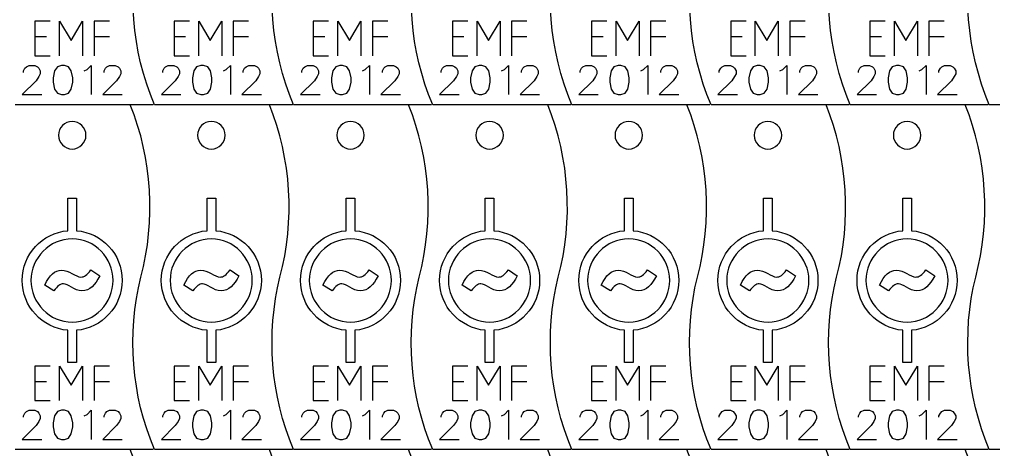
# Model space of a CAD drawing. Header units: millimetres. Extents: x 17 to 566, y -11 to 289.
# Drawn here: x 284 to 425.2, y 138.7 to 201 of the extents above; entities that cross this region are included whole.
import ezdxf

# ---------------------------------------------------------------- set-up
doc = ezdxf.new("R2010")
doc.units = ezdxf.units.MM
doc.layers.add('cut', color=7, linetype='CONTINUOUS')

msp = doc.modelspace()

# ---------------------------------------------------------------- linework, layer by layer
at = {"layer": 'cut', "color": 5}
for points in [[(286.235069, 200.747981), (286.235069, 195.747979)], [(288.45729, 200.747981), (286.235069, 200.747981)], [(289.797645, 200.747981), (291.464309, 197.970203)], [(289.797645, 195.747979), (289.797645, 200.747981)], [(291.464309, 197.970203), (293.130975, 200.747981)], [(293.130975, 200.747981), (293.130975, 195.747979)], [(294.797641, 200.747981), (294.797641, 195.747979)], [(297.019864, 200.747981), (294.797641, 200.747981)], [(306.404306, 200.747981), (306.404306, 195.747979)], [(308.626527, 200.747981), (306.404306, 200.747981)], [(309.966882, 200.747981), (311.633545, 197.970203)], [(309.966882, 195.747979), (309.966882, 200.747981)], [(311.633545, 197.970203), (313.300212, 200.747981)], [(313.300212, 200.747981), (313.300212, 195.747979)], [(314.966878, 200.747981), (314.966878, 195.747979)], [(317.189101, 200.747981), (314.966878, 200.747981)], [(326.573543, 200.747981), (326.573543, 195.747979)], [(328.795764, 200.747981), (326.573543, 200.747981)], [(330.136119, 200.747981), (331.802782, 197.970203)], [(330.136119, 195.747979), (330.136119, 200.747981)], [(331.802782, 197.970203), (333.469448, 200.747981)], [(333.469448, 200.747981), (333.469448, 195.747979)], [(335.136115, 200.747981), (335.136115, 195.747979)], [(337.358338, 200.747981), (335.136115, 200.747981)], [(346.74278, 200.747981), (346.74278, 195.747979)], [(348.965001, 200.747981), (346.74278, 200.747981)], [(350.305356, 200.747981), (351.972019, 197.970203)], [(350.305356, 195.747979), (350.305356, 200.747981)], [(351.972019, 197.970203), (353.638685, 200.747981)], [(353.638685, 200.747981), (353.638685, 195.747979)], [(355.305352, 200.747981), (355.305352, 195.747979)], [(357.527575, 200.747981), (355.305352, 200.747981)], [(366.912014, 200.747981), (366.912014, 195.747979)], [(369.134235, 200.747981), (366.912014, 200.747981)], [(370.47459, 200.747981), (372.141253, 197.970203)], [(370.47459, 195.747979), (370.47459, 200.747981)], [(372.141253, 197.970203), (373.807919, 200.747981)], [(373.807919, 200.747981), (373.807919, 195.747979)], [(375.474586, 200.747981), (375.474586, 195.747979)], [(377.696809, 200.747981), (375.474586, 200.747981)], [(387.081251, 200.747981), (387.081251, 195.747979)], [(389.303472, 200.747981), (387.081251, 200.747981)], [(390.643827, 200.747981), (392.31049, 197.970203)], [(390.643827, 195.747979), (390.643827, 200.747981)], [(392.31049, 197.970203), (393.977156, 200.747981)], [(393.977156, 200.747981), (393.977156, 195.747979)], [(395.643822, 200.747981), (395.643822, 195.747979)], [(397.866046, 200.747981), (395.643822, 200.747981)], [(407.250488, 200.747981), (407.250488, 195.747979)], [(409.472709, 200.747981), (407.250488, 200.747981)], [(410.813064, 200.747981), (412.479727, 197.970203)], [(410.813064, 195.747979), (410.813064, 200.747981)], [(412.479727, 197.970203), (414.146393, 200.747981)], [(414.146393, 200.747981), (414.146393, 195.747979)], [(415.813059, 200.747981), (415.813059, 195.747979)], [(418.035283, 200.747981), (415.813059, 200.747981)], [(286.235069, 198.525757), (287.901733, 198.525757)], [(294.797641, 198.525757), (297.019864, 198.525757)], [(306.404306, 198.525757), (308.07097, 198.525757)], [(314.966878, 198.525757), (317.189101, 198.525757)], [(326.573543, 198.525757), (328.240207, 198.525757)], [(335.136115, 198.525757), (337.358338, 198.525757)], [(346.74278, 198.525757), (348.409443, 198.525757)], [(355.305352, 198.525757), (357.527575, 198.525757)], [(366.912014, 198.525757), (368.578678, 198.525757)], [(375.474586, 198.525757), (377.696809, 198.525757)], [(387.081251, 198.525757), (388.747914, 198.525757)], [(395.643822, 198.525757), (397.866046, 198.525757)], [(407.250488, 198.525757), (408.917151, 198.525757)], [(415.813059, 198.525757), (418.035283, 198.525757)], [(286.235069, 195.747979), (288.45729, 195.747979)], [(306.404306, 195.747979), (308.626527, 195.747979)], [(326.573543, 195.747979), (328.795764, 195.747979)], [(346.74278, 195.747979), (348.965001, 195.747979)], [(366.912014, 195.747979), (369.134235, 195.747979)], [(387.081251, 195.747979), (389.303472, 195.747979)], [(407.250488, 195.747979), (409.472709, 195.747979)], [(284.582012, 193.548963), (284.784032, 193.953004)], [(284.582012, 193.346943), (284.582012, 193.548963)], [(284.784032, 193.953004), (284.986053, 194.155024)], [(284.986053, 194.155024), (285.390093, 194.357044)], [(285.390093, 194.357044), (286.198175, 194.357044)], [(286.198175, 194.357044), (286.602215, 194.155024)], [(286.602215, 194.155024), (286.804235, 193.953004)], [(286.804235, 193.953004), (287.006256, 193.548963)], [(287.006256, 193.548963), (287.006256, 193.144922)], [(289.076963, 193.548963), (288.874942, 192.538862)], [(289.481003, 194.155024), (289.076963, 193.548963)], [(290.087064, 194.357044), (289.481003, 194.155024)], [(290.491105, 194.357044), (290.087064, 194.357044)], [(291.097163, 194.155024), (290.491105, 194.357044)], [(291.501203, 193.548963), (291.097163, 194.155024)], [(291.703224, 192.538862), (291.501203, 193.548963)], [(293.36989, 193.548963), (293.773931, 193.750983)], [(293.773931, 193.750983), (294.379991, 194.357044)], [(294.379991, 194.357044), (294.379991, 190.114595)], [(296.248678, 193.548963), (296.450698, 193.953004)], [(296.248678, 193.346943), (296.248678, 193.548963)], [(296.450698, 193.953004), (296.652719, 194.155024)], [(296.652719, 194.155024), (297.056759, 194.357044)], [(297.056759, 194.357044), (297.86484, 194.357044)], [(297.86484, 194.357044), (298.268881, 194.155024)], [(298.268881, 194.155024), (298.470901, 193.953004)], [(298.470901, 193.953004), (298.672922, 193.548963)], [(298.672922, 193.548963), (298.672922, 193.144922)], [(304.751249, 193.548963), (304.953269, 193.953004)], [(304.751249, 193.346943), (304.751249, 193.548963)], [(304.953269, 193.953004), (305.15529, 194.155024)], [(305.15529, 194.155024), (305.55933, 194.357044)], [(305.55933, 194.357044), (306.367411, 194.357044)], [(306.367411, 194.357044), (306.771452, 194.155024)], [(306.771452, 194.155024), (306.973472, 193.953004)], [(306.973472, 193.953004), (307.175493, 193.548963)], [(307.175493, 193.548963), (307.175493, 193.144922)], [(309.246199, 193.548963), (309.044179, 192.538862)], [(309.65024, 194.155024), (309.246199, 193.548963)], [(310.256301, 194.357044), (309.65024, 194.155024)], [(310.660342, 194.357044), (310.256301, 194.357044)], [(311.2664, 194.155024), (310.660342, 194.357044)], [(311.67044, 193.548963), (311.2664, 194.155024)], [(311.872461, 192.538862), (311.67044, 193.548963)], [(313.539127, 193.548963), (313.943167, 193.750983)], [(313.943167, 193.750983), (314.549228, 194.357044)], [(314.549228, 194.357044), (314.549228, 190.114595)], [(316.417915, 193.548963), (316.619935, 193.953004)], [(316.417915, 193.346943), (316.417915, 193.548963)], [(316.619935, 193.953004), (316.821955, 194.155024)], [(316.821955, 194.155024), (317.225996, 194.357044)], [(317.225996, 194.357044), (318.034077, 194.357044)], [(318.034077, 194.357044), (318.438118, 194.155024)], [(318.438118, 194.155024), (318.640138, 193.953004)], [(318.640138, 193.953004), (318.842159, 193.548963)], [(318.842159, 193.548963), (318.842159, 193.144922)], [(324.920486, 193.548963), (325.122506, 193.953004)], [(324.920486, 193.346943), (324.920486, 193.548963)], [(325.122506, 193.953004), (325.324526, 194.155024)], [(325.324526, 194.155024), (325.728567, 194.357044)], [(325.728567, 194.357044), (326.536648, 194.357044)], [(326.536648, 194.357044), (326.940689, 194.155024)], [(326.940689, 194.155024), (327.142709, 193.953004)], [(327.142709, 193.953004), (327.34473, 193.548963)], [(327.34473, 193.548963), (327.34473, 193.144922)], [(329.415436, 193.548963), (329.213416, 192.538862)], [(329.819477, 194.155024), (329.415436, 193.548963)], [(330.425538, 194.357044), (329.819477, 194.155024)], [(330.829579, 194.357044), (330.425538, 194.357044)], [(331.435637, 194.155024), (330.829579, 194.357044)], [(331.839677, 193.548963), (331.435637, 194.155024)], [(332.041698, 192.538862), (331.839677, 193.548963)], [(333.708364, 193.548963), (334.112404, 193.750983)], [(334.112404, 193.750983), (334.718465, 194.357044)], [(334.718465, 194.357044), (334.718465, 190.114595)], [(336.587152, 193.548963), (336.789172, 193.953004)], [(336.587152, 193.346943), (336.587152, 193.548963)], [(336.789172, 193.953004), (336.991192, 194.155024)], [(336.991192, 194.155024), (337.395233, 194.357044)], [(337.395233, 194.357044), (338.203314, 194.357044)], [(338.203314, 194.357044), (338.607355, 194.155024)], [(338.607355, 194.155024), (338.809375, 193.953004)], [(338.809375, 193.953004), (339.011395, 193.548963)], [(339.011395, 193.548963), (339.011395, 193.144922)], [(345.089723, 193.548963), (345.291743, 193.953004)], [(345.089723, 193.346943), (345.089723, 193.548963)], [(345.291743, 193.953004), (345.493763, 194.155024)], [(345.493763, 194.155024), (345.897804, 194.357044)], [(345.897804, 194.357044), (346.705885, 194.357044)], [(346.705885, 194.357044), (347.109926, 194.155024)], [(347.109926, 194.155024), (347.311946, 193.953004)], [(347.311946, 193.953004), (347.513966, 193.548963)], [(347.513966, 193.548963), (347.513966, 193.144922)], [(349.584673, 193.548963), (349.382653, 192.538862)], [(349.988714, 194.155024), (349.584673, 193.548963)], [(350.594775, 194.357044), (349.988714, 194.155024)], [(350.998815, 194.357044), (350.594775, 194.357044)], [(351.604874, 194.155024), (350.998815, 194.357044)], [(352.008914, 193.548963), (351.604874, 194.155024)], [(352.210934, 192.538862), (352.008914, 193.548963)], [(353.877601, 193.548963), (354.281641, 193.750983)], [(354.281641, 193.750983), (354.887702, 194.357044)], [(354.887702, 194.357044), (354.887702, 190.114595)], [(356.756389, 193.548963), (356.958409, 193.953004)], [(356.756389, 193.346943), (356.756389, 193.548963)], [(356.958409, 193.953004), (357.160429, 194.155024)], [(357.160429, 194.155024), (357.56447, 194.357044)], [(357.56447, 194.357044), (358.372551, 194.357044)], [(358.372551, 194.357044), (358.776592, 194.155024)], [(358.776592, 194.155024), (358.978612, 193.953004)], [(358.978612, 193.953004), (359.180632, 193.548963)], [(359.180632, 193.548963), (359.180632, 193.144922)], [(365.258957, 193.548963), (365.460977, 193.953004)], [(365.258957, 193.346943), (365.258957, 193.548963)], [(365.460977, 193.953004), (365.662997, 194.155024)], [(365.662997, 194.155024), (366.067038, 194.357044)], [(366.067038, 194.357044), (366.875119, 194.357044)], [(366.875119, 194.357044), (367.27916, 194.155024)], [(367.27916, 194.155024), (367.48118, 193.953004)], [(367.48118, 193.953004), (367.683201, 193.548963)], [(367.683201, 193.548963), (367.683201, 193.144922)], [(369.753907, 193.548963), (369.551887, 192.538862)], [(370.157948, 194.155024), (369.753907, 193.548963)], [(370.764009, 194.357044), (370.157948, 194.155024)], [(371.168049, 194.357044), (370.764009, 194.357044)], [(371.774108, 194.155024), (371.168049, 194.357044)], [(372.178148, 193.548963), (371.774108, 194.155024)], [(372.380169, 192.538862), (372.178148, 193.548963)], [(374.046835, 193.548963), (374.450875, 193.750983)], [(374.450875, 193.750983), (375.056936, 194.357044)], [(375.056936, 194.357044), (375.056936, 190.114595)], [(376.925623, 193.548963), (377.127643, 193.953004)], [(376.925623, 193.346943), (376.925623, 193.548963)], [(377.127643, 193.953004), (377.329663, 194.155024)], [(377.329663, 194.155024), (377.733704, 194.357044)], [(377.733704, 194.357044), (378.541785, 194.357044)], [(378.541785, 194.357044), (378.945826, 194.155024)], [(378.945826, 194.155024), (379.147846, 193.953004)], [(379.147846, 193.953004), (379.349866, 193.548963)], [(379.349866, 193.548963), (379.349866, 193.144922)], [(385.428194, 193.548963), (385.630214, 193.953004)], [(385.428194, 193.346943), (385.428194, 193.548963)], [(385.630214, 193.953004), (385.832234, 194.155024)], [(385.832234, 194.155024), (386.236275, 194.357044)], [(386.236275, 194.357044), (387.044356, 194.357044)], [(387.044356, 194.357044), (387.448397, 194.155024)], [(387.448397, 194.155024), (387.650417, 193.953004)], [(387.650417, 193.953004), (387.852437, 193.548963)], [(387.852437, 193.548963), (387.852437, 193.144922)], [(389.923144, 193.548963), (389.721124, 192.538862)], [(390.327185, 194.155024), (389.923144, 193.548963)], [(390.933246, 194.357044), (390.327185, 194.155024)], [(391.337286, 194.357044), (390.933246, 194.357044)], [(391.943344, 194.155024), (391.337286, 194.357044)], [(392.347385, 193.548963), (391.943344, 194.155024)], [(392.549405, 192.538862), (392.347385, 193.548963)], [(394.216072, 193.548963), (394.620112, 193.750983)], [(394.620112, 193.750983), (395.226173, 194.357044)], [(395.226173, 194.357044), (395.226173, 190.114595)], [(397.09486, 193.548963), (397.29688, 193.953004)], [(397.09486, 193.346943), (397.09486, 193.548963)], [(397.29688, 193.953004), (397.4989, 194.155024)], [(397.4989, 194.155024), (397.902941, 194.357044)], [(397.902941, 194.357044), (398.711022, 194.357044)], [(398.711022, 194.357044), (399.115063, 194.155024)], [(399.115063, 194.155024), (399.317083, 193.953004)], [(399.317083, 193.953004), (399.519103, 193.548963)], [(399.519103, 193.548963), (399.519103, 193.144922)], [(405.597431, 193.548963), (405.799451, 193.953004)], [(405.597431, 193.346943), (405.597431, 193.548963)], [(405.799451, 193.953004), (406.001471, 194.155024)], [(406.001471, 194.155024), (406.405512, 194.357044)], [(406.405512, 194.357044), (407.213593, 194.357044)], [(407.213593, 194.357044), (407.617634, 194.155024)], [(407.617634, 194.155024), (407.819654, 193.953004)], [(407.819654, 193.953004), (408.021674, 193.548963)], [(408.021674, 193.548963), (408.021674, 193.144922)], [(410.092381, 193.548963), (409.890361, 192.538862)], [(410.496422, 194.155024), (410.092381, 193.548963)], [(411.102483, 194.357044), (410.496422, 194.155024)], [(411.506523, 194.357044), (411.102483, 194.357044)], [(412.112581, 194.155024), (411.506523, 194.357044)], [(412.516622, 193.548963), (412.112581, 194.155024)], [(412.718642, 192.538862), (412.516622, 193.548963)], [(414.385308, 193.548963), (414.789349, 193.750983)], [(414.789349, 193.750983), (415.39541, 194.357044)], [(415.39541, 194.357044), (415.39541, 190.114595)], [(417.264096, 193.548963), (417.466117, 193.953004)], [(417.264096, 193.346943), (417.264096, 193.548963)], [(417.466117, 193.953004), (417.668137, 194.155024)], [(417.668137, 194.155024), (418.072178, 194.357044)], [(418.072178, 194.357044), (418.880259, 194.357044)], [(418.880259, 194.357044), (419.2843, 194.155024)], [(419.2843, 194.155024), (419.48632, 193.953004)], [(419.48632, 193.953004), (419.68834, 193.548963)], [(419.68834, 193.548963), (419.68834, 193.144922)], [(286.400195, 192.134821), (284.379992, 190.114595)], [(286.804235, 192.740882), (286.400195, 192.134821)], [(287.006256, 193.144922), (286.804235, 192.740882)], [(288.874942, 192.538862), (288.874942, 191.932801)], [(291.703224, 191.932801), (291.703224, 192.538862)], [(298.066861, 192.134821), (296.04666, 190.114595)], [(298.470901, 192.740882), (298.066861, 192.134821)], [(298.672922, 193.144922), (298.470901, 192.740882)], [(306.569432, 192.134821), (304.549229, 190.114595)], [(306.973472, 192.740882), (306.569432, 192.134821)], [(307.175493, 193.144922), (306.973472, 192.740882)], [(309.044179, 192.538862), (309.044179, 191.932801)], [(311.872461, 191.932801), (311.872461, 192.538862)], [(318.236098, 192.134821), (316.215897, 190.114595)], [(318.640138, 192.740882), (318.236098, 192.134821)], [(318.842159, 193.144922), (318.640138, 192.740882)], [(326.738669, 192.134821), (324.718466, 190.114595)], [(327.142709, 192.740882), (326.738669, 192.134821)], [(327.34473, 193.144922), (327.142709, 192.740882)], [(329.213416, 192.538862), (329.213416, 191.932801)], [(332.041698, 191.932801), (332.041698, 192.538862)], [(338.405335, 192.134821), (336.385134, 190.114595)], [(338.809375, 192.740882), (338.405335, 192.134821)], [(339.011395, 193.144922), (338.809375, 192.740882)], [(346.907906, 192.134821), (344.887702, 190.114595)], [(347.311946, 192.740882), (346.907906, 192.134821)], [(347.513966, 193.144922), (347.311946, 192.740882)], [(349.382653, 192.538862), (349.382653, 191.932801)], [(352.210934, 191.932801), (352.210934, 192.538862)], [(358.574571, 192.134821), (356.554371, 190.114595)], [(358.978612, 192.740882), (358.574571, 192.134821)], [(359.180632, 193.144922), (358.978612, 192.740882)], [(367.07714, 192.134821), (365.056936, 190.114595)], [(367.48118, 192.740882), (367.07714, 192.134821)], [(367.683201, 193.144922), (367.48118, 192.740882)], [(369.551887, 192.538862), (369.551887, 191.932801)], [(372.380169, 191.932801), (372.380169, 192.538862)], [(378.743805, 192.134821), (376.723605, 190.114595)], [(379.147846, 192.740882), (378.743805, 192.134821)], [(379.349866, 193.144922), (379.147846, 192.740882)], [(387.246376, 192.134821), (385.226173, 190.114595)], [(387.650417, 192.740882), (387.246376, 192.134821)], [(387.852437, 193.144922), (387.650417, 192.740882)], [(389.721124, 192.538862), (389.721124, 191.932801)], [(392.549405, 191.932801), (392.549405, 192.538862)], [(398.913042, 192.134821), (396.892842, 190.114595)], [(399.317083, 192.740882), (398.913042, 192.134821)], [(399.519103, 193.144922), (399.317083, 192.740882)], [(407.415613, 192.134821), (405.39541, 190.114595)], [(407.819654, 192.740882), (407.415613, 192.134821)], [(408.021674, 193.144922), (407.819654, 192.740882)], [(409.890361, 192.538862), (409.890361, 191.932801)], [(412.718642, 191.932801), (412.718642, 192.538862)], [(419.082279, 192.134821), (417.062079, 190.114595)], [(419.48632, 192.740882), (419.082279, 192.134821)], [(419.68834, 193.144922), (419.48632, 192.740882)], [(288.874942, 191.932801), (289.076963, 190.922682)], [(289.076963, 190.922682), (289.481003, 190.316638)], [(291.097163, 190.316638), (291.501203, 190.922682)], [(291.501203, 190.922682), (291.703224, 191.932801)], [(309.044179, 191.932801), (309.246199, 190.922682)], [(309.246199, 190.922682), (309.65024, 190.316638)], [(311.2664, 190.316638), (311.67044, 190.922682)], [(311.67044, 190.922682), (311.872461, 191.932801)], [(329.213416, 191.932801), (329.415436, 190.922682)], [(329.415436, 190.922682), (329.819477, 190.316638)], [(331.435637, 190.316638), (331.839677, 190.922682)], [(331.839677, 190.922682), (332.041698, 191.932801)], [(349.382653, 191.932801), (349.584673, 190.922682)], [(349.584673, 190.922682), (349.988714, 190.316638)], [(351.604874, 190.316638), (352.008914, 190.922682)], [(352.008914, 190.922682), (352.210934, 191.932801)], [(369.551887, 191.932801), (369.753907, 190.922682)], [(369.753907, 190.922682), (370.157948, 190.316638)], [(371.774108, 190.316638), (372.178148, 190.922682)], [(372.178148, 190.922682), (372.380169, 191.932801)], [(389.721124, 191.932801), (389.923144, 190.922682)], [(389.923144, 190.922682), (390.327185, 190.316638)], [(391.943344, 190.316638), (392.347385, 190.922682)], [(392.347385, 190.922682), (392.549405, 191.932801)], [(409.890361, 191.932801), (410.092381, 190.922682)], [(410.092381, 190.922682), (410.496422, 190.316638)], [(412.112581, 190.316638), (412.516622, 190.922682)], [(412.516622, 190.922682), (412.718642, 191.932801)], [(284.379992, 190.114595), (287.208276, 190.114595)], [(289.481003, 190.316638), (290.087064, 190.114595)], [(290.087064, 190.114595), (290.491105, 190.114595)], [(290.491105, 190.114595), (291.097163, 190.316638)], [(296.04666, 190.114595), (298.874942, 190.114595)], [(304.549229, 190.114595), (307.377513, 190.114595)], [(309.65024, 190.316638), (310.256301, 190.114595)], [(310.256301, 190.114595), (310.660342, 190.114595)], [(310.660342, 190.114595), (311.2664, 190.316638)], [(316.215897, 190.114595), (319.044179, 190.114595)], [(324.718466, 190.114595), (327.54675, 190.114595)], [(329.819477, 190.316638), (330.425538, 190.114595)], [(330.425538, 190.114595), (330.829579, 190.114595)], [(330.829579, 190.114595), (331.435637, 190.316638)], [(336.385134, 190.114595), (339.213416, 190.114595)], [(344.887702, 190.114595), (347.715987, 190.114595)], [(349.988714, 190.316638), (350.594775, 190.114595)], [(350.594775, 190.114595), (350.998815, 190.114595)], [(350.998815, 190.114595), (351.604874, 190.316638)], [(356.554371, 190.114595), (359.382653, 190.114595)], [(365.056936, 190.114595), (367.885221, 190.114595)], [(370.157948, 190.316638), (370.764009, 190.114595)], [(370.764009, 190.114595), (371.168049, 190.114595)], [(371.168049, 190.114595), (371.774108, 190.316638)], [(376.723605, 190.114595), (379.551887, 190.114595)], [(385.226173, 190.114595), (388.054458, 190.114595)], [(390.327185, 190.316638), (390.933246, 190.114595)], [(390.933246, 190.114595), (391.337286, 190.114595)], [(391.337286, 190.114595), (391.943344, 190.316638)], [(396.892842, 190.114595), (399.721124, 190.114595)], [(405.39541, 190.114595), (408.223695, 190.114595)], [(410.496422, 190.316638), (411.102483, 190.114595)], [(411.102483, 190.114595), (411.506523, 190.114595)], [(411.506523, 190.114595), (412.112581, 190.316638)], [(417.062079, 190.114595), (419.890361, 190.114595)], [(290.999271, 175.104302), (292.255665, 175.104302), (292.255665, 170.389144)], [(290.999271, 170.389144), (290.999271, 175.104302)], [(311.168508, 175.104302), (312.424902, 175.104302), (312.424902, 170.389144)], [(311.168508, 170.389144), (311.168508, 175.104302)], [(331.337745, 175.104302), (332.594139, 175.104302), (332.594139, 170.389144)], [(331.337745, 170.389144), (331.337745, 175.104302)], [(351.506982, 175.104302), (352.763376, 175.104302), (352.763376, 170.389144)], [(351.506982, 170.389144), (351.506982, 175.104302)], [(371.676216, 175.104302), (372.93261, 175.104302), (372.93261, 170.389144)], [(371.676216, 170.389144), (371.676216, 175.104302)], [(391.845453, 175.104302), (393.101847, 175.104302), (393.101847, 170.389144)], [(391.845453, 170.389144), (391.845453, 175.104302)], [(412.01469, 175.104302), (413.271084, 175.104302), (413.271084, 170.389144)], [(412.01469, 170.389144), (412.01469, 175.104302)], [(294.337912, 164.724436), (295.632338, 163.861401)], [(314.507149, 164.724436), (315.801575, 163.861401)], [(334.676386, 164.724436), (335.970812, 163.861401)], [(354.845623, 164.724436), (356.140049, 163.861401)], [(375.014857, 164.724436), (376.309283, 163.861401)], [(395.184094, 164.724436), (396.47852, 163.861401)], [(415.353331, 164.724436), (416.647757, 163.861401)], [(285.653048, 163.186181), (285.653048, 163.186181)], [(288.954518, 161.648017), (287.641343, 162.510826)], [(305.822285, 163.186181), (305.822285, 163.186181)], [(309.123755, 161.648017), (307.81058, 162.510826)], [(325.991522, 163.186181), (325.991522, 163.186181)], [(329.292991, 161.648017), (327.979817, 162.510826)], [(346.160759, 163.186181), (346.160759, 163.186181)], [(349.462228, 161.648017), (348.149054, 162.510826)], [(366.329993, 163.186181), (366.329993, 163.186181)], [(369.631462, 161.648017), (368.318288, 162.510826)], [(386.49923, 163.186181), (386.49923, 163.186181)], [(389.800699, 161.648017), (388.487525, 162.510826)], [(406.668467, 163.186181), (406.668467, 163.186181)], [(409.969936, 161.648017), (408.656762, 162.510826)], [(292.255665, 155.945372), (292.255665, 151.280504), (290.999271, 151.280504), (290.999271, 155.945372)], [(312.424902, 155.945372), (312.424902, 151.280504), (311.168508, 151.280504), (311.168508, 155.945372)], [(332.594139, 155.945372), (332.594139, 151.280504), (331.337745, 151.280504), (331.337745, 155.945372)], [(352.763376, 155.945372), (352.763376, 151.280504), (351.506982, 151.280504), (351.506982, 155.945372)], [(372.93261, 155.945372), (372.93261, 151.280504), (371.676216, 151.280504), (371.676216, 155.945372)], [(393.101847, 155.945372), (393.101847, 151.280504), (391.845453, 151.280504), (391.845453, 155.945372)], [(413.271084, 155.945372), (413.271084, 151.280504), (412.01469, 151.280504), (412.01469, 155.945372)], [(286.235069, 150.748007), (286.235069, 145.748006)], [(288.45729, 150.748007), (286.235069, 150.748007)], [(289.797645, 150.748007), (291.464309, 147.970229)], [(289.797645, 145.748006), (289.797645, 150.748007)], [(291.464309, 147.970229), (293.130975, 150.748007)], [(293.130975, 150.748007), (293.130975, 145.748006)], [(294.797641, 150.748007), (294.797641, 145.748006)], [(297.019864, 150.748007), (294.797641, 150.748007)], [(306.404306, 150.748007), (306.404306, 145.748006)], [(308.626527, 150.748007), (306.404306, 150.748007)], [(309.966882, 150.748007), (311.633545, 147.970229)], [(309.966882, 145.748006), (309.966882, 150.748007)], [(311.633545, 147.970229), (313.300212, 150.748007)], [(313.300212, 150.748007), (313.300212, 145.748006)], [(314.966878, 150.748007), (314.966878, 145.748006)], [(317.189101, 150.748007), (314.966878, 150.748007)], [(326.573543, 150.748007), (326.573543, 145.748006)], [(328.795764, 150.748007), (326.573543, 150.748007)], [(330.136119, 150.748007), (331.802782, 147.970229)], [(330.136119, 145.748006), (330.136119, 150.748007)], [(331.802782, 147.970229), (333.469448, 150.748007)], [(333.469448, 150.748007), (333.469448, 145.748006)], [(335.136115, 150.748007), (335.136115, 145.748006)], [(337.358338, 150.748007), (335.136115, 150.748007)], [(346.74278, 150.748007), (346.74278, 145.748006)], [(348.965001, 150.748007), (346.74278, 150.748007)], [(350.305356, 150.748007), (351.972019, 147.970229)], [(350.305356, 145.748006), (350.305356, 150.748007)], [(351.972019, 147.970229), (353.638685, 150.748007)], [(353.638685, 150.748007), (353.638685, 145.748006)], [(355.305352, 150.748007), (355.305352, 145.748006)], [(357.527575, 150.748007), (355.305352, 150.748007)], [(366.912014, 150.748007), (366.912014, 145.748006)], [(369.134235, 150.748007), (366.912014, 150.748007)], [(370.47459, 150.748007), (372.141253, 147.970229)], [(370.47459, 145.748006), (370.47459, 150.748007)], [(372.141253, 147.970229), (373.807919, 150.748007)], [(373.807919, 150.748007), (373.807919, 145.748006)], [(375.474586, 150.748007), (375.474586, 145.748006)], [(377.696809, 150.748007), (375.474586, 150.748007)], [(387.081251, 150.748007), (387.081251, 145.748006)], [(389.303472, 150.748007), (387.081251, 150.748007)], [(390.643827, 150.748007), (392.31049, 147.970229)], [(390.643827, 145.748006), (390.643827, 150.748007)], [(392.31049, 147.970229), (393.977156, 150.748007)], [(393.977156, 150.748007), (393.977156, 145.748006)], [(395.643822, 150.748007), (395.643822, 145.748006)], [(397.866046, 150.748007), (395.643822, 150.748007)], [(407.250488, 150.748007), (407.250488, 145.748006)], [(409.472709, 150.748007), (407.250488, 150.748007)], [(410.813064, 150.748007), (412.479727, 147.970229)], [(410.813064, 145.748006), (410.813064, 150.748007)], [(412.479727, 147.970229), (414.146393, 150.748007)], [(414.146393, 150.748007), (414.146393, 145.748006)], [(415.813059, 150.748007), (415.813059, 145.748006)], [(418.035283, 150.748007), (415.813059, 150.748007)], [(286.235069, 148.525784), (287.901733, 148.525784)], [(294.797641, 148.525784), (297.019864, 148.525784)], [(306.404306, 148.525784), (308.07097, 148.525784)], [(314.966878, 148.525784), (317.189101, 148.525784)], [(326.573543, 148.525784), (328.240207, 148.525784)], [(335.136115, 148.525784), (337.358338, 148.525784)], [(346.74278, 148.525784), (348.409443, 148.525784)], [(355.305352, 148.525784), (357.527575, 148.525784)], [(366.912014, 148.525784), (368.578678, 148.525784)], [(375.474586, 148.525784), (377.696809, 148.525784)], [(387.081251, 148.525784), (388.747914, 148.525784)], [(395.643822, 148.525784), (397.866046, 148.525784)], [(407.250488, 148.525784), (408.917151, 148.525784)], [(415.813059, 148.525784), (418.035283, 148.525784)], [(286.235069, 145.748006), (288.45729, 145.748006)], [(306.404306, 145.748006), (308.626527, 145.748006)], [(326.573543, 145.748006), (328.795764, 145.748006)], [(346.74278, 145.748006), (348.965001, 145.748006)], [(366.912014, 145.748006), (369.134235, 145.748006)], [(387.081251, 145.748006), (389.303472, 145.748006)], [(407.250488, 145.748006), (409.472709, 145.748006)], [(284.784032, 143.95303), (284.986053, 144.155051)], [(284.986053, 144.155051), (285.390093, 144.357071)], [(285.390093, 144.357071), (286.198175, 144.357071)], [(286.198175, 144.357071), (286.602215, 144.155051)], [(286.602215, 144.155051), (286.804235, 143.95303)], [(289.481003, 144.155051), (289.076963, 143.54899)], [(290.087064, 144.357071), (289.481003, 144.155051)], [(290.491105, 144.357071), (290.087064, 144.357071)], [(291.097163, 144.155051), (290.491105, 144.357071)], [(291.501203, 143.54899), (291.097163, 144.155051)], [(293.773931, 143.75101), (294.379991, 144.357071)], [(294.379991, 144.357071), (294.379991, 140.114622)], [(296.450698, 143.95303), (296.652719, 144.155051)], [(296.652719, 144.155051), (297.056759, 144.357071)], [(297.056759, 144.357071), (297.86484, 144.357071)], [(297.86484, 144.357071), (298.268881, 144.155051)], [(298.268881, 144.155051), (298.470901, 143.95303)], [(304.953269, 143.95303), (305.15529, 144.155051)], [(305.15529, 144.155051), (305.55933, 144.357071)], [(305.55933, 144.357071), (306.367411, 144.357071)], [(306.367411, 144.357071), (306.771452, 144.155051)], [(306.771452, 144.155051), (306.973472, 143.95303)], [(309.65024, 144.155051), (309.246199, 143.54899)], [(310.256301, 144.357071), (309.65024, 144.155051)], [(310.660342, 144.357071), (310.256301, 144.357071)], [(311.2664, 144.155051), (310.660342, 144.357071)], [(311.67044, 143.54899), (311.2664, 144.155051)], [(313.943167, 143.75101), (314.549228, 144.357071)], [(314.549228, 144.357071), (314.549228, 140.114622)], [(316.619935, 143.95303), (316.821955, 144.155051)], [(316.821955, 144.155051), (317.225996, 144.357071)], [(317.225996, 144.357071), (318.034077, 144.357071)], [(318.034077, 144.357071), (318.438118, 144.155051)], [(318.438118, 144.155051), (318.640138, 143.95303)], [(325.122506, 143.95303), (325.324526, 144.155051)], [(325.324526, 144.155051), (325.728567, 144.357071)], [(325.728567, 144.357071), (326.536648, 144.357071)], [(326.536648, 144.357071), (326.940689, 144.155051)], [(326.940689, 144.155051), (327.142709, 143.95303)], [(329.819477, 144.155051), (329.415436, 143.54899)], [(330.425538, 144.357071), (329.819477, 144.155051)], [(330.829579, 144.357071), (330.425538, 144.357071)], [(331.435637, 144.155051), (330.829579, 144.357071)], [(331.839677, 143.54899), (331.435637, 144.155051)], [(334.112404, 143.75101), (334.718465, 144.357071)], [(334.718465, 144.357071), (334.718465, 140.114622)], [(336.789172, 143.95303), (336.991192, 144.155051)], [(336.991192, 144.155051), (337.395233, 144.357071)], [(337.395233, 144.357071), (338.203314, 144.357071)], [(338.203314, 144.357071), (338.607355, 144.155051)], [(338.607355, 144.155051), (338.809375, 143.95303)], [(345.291743, 143.95303), (345.493763, 144.155051)], [(345.493763, 144.155051), (345.897804, 144.357071)], [(345.897804, 144.357071), (346.705885, 144.357071)], [(346.705885, 144.357071), (347.109926, 144.155051)], [(347.109926, 144.155051), (347.311946, 143.95303)], [(349.988714, 144.155051), (349.584673, 143.54899)], [(350.594775, 144.357071), (349.988714, 144.155051)], [(350.998815, 144.357071), (350.594775, 144.357071)], [(351.604874, 144.155051), (350.998815, 144.357071)], [(352.008914, 143.54899), (351.604874, 144.155051)], [(354.281641, 143.75101), (354.887702, 144.357071)], [(354.887702, 144.357071), (354.887702, 140.114622)], [(356.958409, 143.95303), (357.160429, 144.155051)], [(357.160429, 144.155051), (357.56447, 144.357071)], [(357.56447, 144.357071), (358.372551, 144.357071)], [(358.372551, 144.357071), (358.776592, 144.155051)], [(358.776592, 144.155051), (358.978612, 143.95303)], [(365.460977, 143.95303), (365.662997, 144.155051)], [(365.662997, 144.155051), (366.067038, 144.357071)], [(366.067038, 144.357071), (366.875119, 144.357071)], [(366.875119, 144.357071), (367.27916, 144.155051)], [(367.27916, 144.155051), (367.48118, 143.95303)], [(370.157948, 144.155051), (369.753907, 143.54899)], [(370.764009, 144.357071), (370.157948, 144.155051)], [(371.168049, 144.357071), (370.764009, 144.357071)], [(371.774108, 144.155051), (371.168049, 144.357071)], [(372.178148, 143.54899), (371.774108, 144.155051)], [(374.450875, 143.75101), (375.056936, 144.357071)], [(375.056936, 144.357071), (375.056936, 140.114622)], [(377.127643, 143.95303), (377.329663, 144.155051)], [(377.329663, 144.155051), (377.733704, 144.357071)], [(377.733704, 144.357071), (378.541785, 144.357071)], [(378.541785, 144.357071), (378.945826, 144.155051)], [(378.945826, 144.155051), (379.147846, 143.95303)], [(385.630214, 143.95303), (385.832234, 144.155051)], [(385.832234, 144.155051), (386.236275, 144.357071)], [(386.236275, 144.357071), (387.044356, 144.357071)], [(387.044356, 144.357071), (387.448397, 144.155051)], [(387.448397, 144.155051), (387.650417, 143.95303)], [(390.327185, 144.155051), (389.923144, 143.54899)], [(390.933246, 144.357071), (390.327185, 144.155051)], [(391.337286, 144.357071), (390.933246, 144.357071)], [(391.943344, 144.155051), (391.337286, 144.357071)], [(392.347385, 143.54899), (391.943344, 144.155051)], [(394.620112, 143.75101), (395.226173, 144.357071)], [(395.226173, 144.357071), (395.226173, 140.114622)], [(397.29688, 143.95303), (397.4989, 144.155051)], [(397.4989, 144.155051), (397.902941, 144.357071)], [(397.902941, 144.357071), (398.711022, 144.357071)], [(398.711022, 144.357071), (399.115063, 144.155051)], [(399.115063, 144.155051), (399.317083, 143.95303)], [(405.799451, 143.95303), (406.001471, 144.155051)], [(406.001471, 144.155051), (406.405512, 144.357071)], [(406.405512, 144.357071), (407.213593, 144.357071)], [(407.213593, 144.357071), (407.617634, 144.155051)], [(407.617634, 144.155051), (407.819654, 143.95303)], [(410.496422, 144.155051), (410.092381, 143.54899)], [(411.102483, 144.357071), (410.496422, 144.155051)], [(411.506523, 144.357071), (411.102483, 144.357071)], [(412.112581, 144.155051), (411.506523, 144.357071)], [(412.516622, 143.54899), (412.112581, 144.155051)], [(414.789349, 143.75101), (415.39541, 144.357071)], [(415.39541, 144.357071), (415.39541, 140.114622)], [(417.466117, 143.95303), (417.668137, 144.155051)], [(417.668137, 144.155051), (418.072178, 144.357071)], [(418.072178, 144.357071), (418.880259, 144.357071)], [(418.880259, 144.357071), (419.2843, 144.155051)], [(419.2843, 144.155051), (419.48632, 143.95303)], [(284.582012, 143.54899), (284.784032, 143.95303)], [(284.582012, 143.346969), (284.582012, 143.54899)], [(286.804235, 142.740908), (286.400195, 142.134848)], [(286.804235, 143.95303), (287.006256, 143.54899)], [(287.006256, 143.144949), (286.804235, 142.740908)], [(287.006256, 143.54899), (287.006256, 143.144949)], [(289.076963, 143.54899), (288.874942, 142.538888)], [(291.703224, 142.538888), (291.501203, 143.54899)], [(293.36989, 143.54899), (293.773931, 143.75101)], [(296.248678, 143.54899), (296.450698, 143.95303)], [(296.248678, 143.346969), (296.248678, 143.54899)], [(298.470901, 142.740908), (298.066861, 142.134848)], [(298.470901, 143.95303), (298.672922, 143.54899)], [(298.672922, 143.144949), (298.470901, 142.740908)], [(298.672922, 143.54899), (298.672922, 143.144949)], [(304.751249, 143.54899), (304.953269, 143.95303)], [(304.751249, 143.346969), (304.751249, 143.54899)], [(306.973472, 142.740908), (306.569432, 142.134848)], [(306.973472, 143.95303), (307.175493, 143.54899)], [(307.175493, 143.144949), (306.973472, 142.740908)], [(307.175493, 143.54899), (307.175493, 143.144949)], [(309.246199, 143.54899), (309.044179, 142.538888)], [(311.872461, 142.538888), (311.67044, 143.54899)], [(313.539127, 143.54899), (313.943167, 143.75101)], [(316.417915, 143.54899), (316.619935, 143.95303)], [(316.417915, 143.346969), (316.417915, 143.54899)], [(318.640138, 142.740908), (318.236098, 142.134848)], [(318.640138, 143.95303), (318.842159, 143.54899)], [(318.842159, 143.144949), (318.640138, 142.740908)], [(318.842159, 143.54899), (318.842159, 143.144949)], [(324.920486, 143.54899), (325.122506, 143.95303)], [(324.920486, 143.346969), (324.920486, 143.54899)], [(327.142709, 142.740908), (326.738669, 142.134848)], [(327.142709, 143.95303), (327.34473, 143.54899)], [(327.34473, 143.144949), (327.142709, 142.740908)], [(327.34473, 143.54899), (327.34473, 143.144949)], [(329.415436, 143.54899), (329.213416, 142.538888)], [(332.041698, 142.538888), (331.839677, 143.54899)], [(333.708364, 143.54899), (334.112404, 143.75101)], [(336.587152, 143.54899), (336.789172, 143.95303)], [(336.587152, 143.346969), (336.587152, 143.54899)], [(338.809375, 142.740908), (338.405335, 142.134848)], [(338.809375, 143.95303), (339.011395, 143.54899)], [(339.011395, 143.144949), (338.809375, 142.740908)], [(339.011395, 143.54899), (339.011395, 143.144949)], [(345.089723, 143.54899), (345.291743, 143.95303)], [(345.089723, 143.346969), (345.089723, 143.54899)], [(347.311946, 142.740908), (346.907906, 142.134848)], [(347.311946, 143.95303), (347.513966, 143.54899)], [(347.513966, 143.144949), (347.311946, 142.740908)], [(347.513966, 143.54899), (347.513966, 143.144949)], [(349.584673, 143.54899), (349.382653, 142.538888)], [(352.210934, 142.538888), (352.008914, 143.54899)], [(353.877601, 143.54899), (354.281641, 143.75101)], [(356.756389, 143.54899), (356.958409, 143.95303)], [(356.756389, 143.346969), (356.756389, 143.54899)], [(358.978612, 142.740908), (358.574571, 142.134848)], [(358.978612, 143.95303), (359.180632, 143.54899)], [(359.180632, 143.144949), (358.978612, 142.740908)], [(359.180632, 143.54899), (359.180632, 143.144949)], [(365.258957, 143.54899), (365.460977, 143.95303)], [(365.258957, 143.346969), (365.258957, 143.54899)], [(367.48118, 142.740908), (367.07714, 142.134848)], [(367.48118, 143.95303), (367.683201, 143.54899)], [(367.683201, 143.144949), (367.48118, 142.740908)], [(367.683201, 143.54899), (367.683201, 143.144949)], [(369.753907, 143.54899), (369.551887, 142.538888)], [(372.380169, 142.538888), (372.178148, 143.54899)], [(374.046835, 143.54899), (374.450875, 143.75101)], [(376.925623, 143.54899), (377.127643, 143.95303)], [(376.925623, 143.346969), (376.925623, 143.54899)], [(379.147846, 142.740908), (378.743805, 142.134848)], [(379.147846, 143.95303), (379.349866, 143.54899)], [(379.349866, 143.144949), (379.147846, 142.740908)], [(379.349866, 143.54899), (379.349866, 143.144949)], [(385.428194, 143.54899), (385.630214, 143.95303)], [(385.428194, 143.346969), (385.428194, 143.54899)], [(387.650417, 142.740908), (387.246376, 142.134848)], [(387.650417, 143.95303), (387.852437, 143.54899)], [(387.852437, 143.144949), (387.650417, 142.740908)], [(387.852437, 143.54899), (387.852437, 143.144949)], [(389.923144, 143.54899), (389.721124, 142.538888)], [(392.549405, 142.538888), (392.347385, 143.54899)], [(394.216072, 143.54899), (394.620112, 143.75101)], [(397.09486, 143.54899), (397.29688, 143.95303)], [(397.09486, 143.346969), (397.09486, 143.54899)], [(399.317083, 142.740908), (398.913042, 142.134848)], [(399.317083, 143.95303), (399.519103, 143.54899)], [(399.519103, 143.144949), (399.317083, 142.740908)], [(399.519103, 143.54899), (399.519103, 143.144949)], [(405.597431, 143.54899), (405.799451, 143.95303)], [(405.597431, 143.346969), (405.597431, 143.54899)], [(407.819654, 142.740908), (407.415613, 142.134848)], [(407.819654, 143.95303), (408.021674, 143.54899)], [(408.021674, 143.144949), (407.819654, 142.740908)], [(408.021674, 143.54899), (408.021674, 143.144949)], [(410.092381, 143.54899), (409.890361, 142.538888)], [(412.718642, 142.538888), (412.516622, 143.54899)], [(414.385308, 143.54899), (414.789349, 143.75101)], [(417.264096, 143.54899), (417.466117, 143.95303)], [(417.264096, 143.346969), (417.264096, 143.54899)], [(419.48632, 142.740908), (419.082279, 142.134848)], [(419.48632, 143.95303), (419.68834, 143.54899)], [(419.68834, 143.144949), (419.48632, 142.740908)], [(419.68834, 143.54899), (419.68834, 143.144949)], [(286.400195, 142.134848), (284.379992, 140.114622)], [(288.874942, 142.538888), (288.874942, 141.932827)], [(288.874942, 141.932827), (289.076963, 140.922709)], [(291.501203, 140.922709), (291.703224, 141.932827)], [(291.703224, 141.932827), (291.703224, 142.538888)], [(298.066861, 142.134848), (296.04666, 140.114622)], [(306.569432, 142.134848), (304.549229, 140.114622)], [(309.044179, 142.538888), (309.044179, 141.932827)], [(309.044179, 141.932827), (309.246199, 140.922709)], [(311.67044, 140.922709), (311.872461, 141.932827)], [(311.872461, 141.932827), (311.872461, 142.538888)], [(318.236098, 142.134848), (316.215897, 140.114622)], [(326.738669, 142.134848), (324.718466, 140.114622)], [(329.213416, 142.538888), (329.213416, 141.932827)], [(329.213416, 141.932827), (329.415436, 140.922709)], [(331.839677, 140.922709), (332.041698, 141.932827)], [(332.041698, 141.932827), (332.041698, 142.538888)], [(338.405335, 142.134848), (336.385134, 140.114622)], [(346.907906, 142.134848), (344.887702, 140.114622)], [(349.382653, 142.538888), (349.382653, 141.932827)], [(349.382653, 141.932827), (349.584673, 140.922709)], [(352.008914, 140.922709), (352.210934, 141.932827)], [(352.210934, 141.932827), (352.210934, 142.538888)], [(358.574571, 142.134848), (356.554371, 140.114622)], [(367.07714, 142.134848), (365.056936, 140.114622)], [(369.551887, 142.538888), (369.551887, 141.932827)], [(369.551887, 141.932827), (369.753907, 140.922709)], [(372.178148, 140.922709), (372.380169, 141.932827)], [(372.380169, 141.932827), (372.380169, 142.538888)], [(378.743805, 142.134848), (376.723605, 140.114622)], [(387.246376, 142.134848), (385.226173, 140.114622)], [(389.721124, 142.538888), (389.721124, 141.932827)], [(389.721124, 141.932827), (389.923144, 140.922709)], [(392.347385, 140.922709), (392.549405, 141.932827)], [(392.549405, 141.932827), (392.549405, 142.538888)], [(398.913042, 142.134848), (396.892842, 140.114622)], [(407.415613, 142.134848), (405.39541, 140.114622)], [(409.890361, 142.538888), (409.890361, 141.932827)], [(409.890361, 141.932827), (410.092381, 140.922709)], [(412.516622, 140.922709), (412.718642, 141.932827)], [(412.718642, 141.932827), (412.718642, 142.538888)], [(419.082279, 142.134848), (417.062079, 140.114622)], [(284.379992, 140.114622), (287.208276, 140.114622)], [(289.076963, 140.922709), (289.481003, 140.316665)], [(289.481003, 140.316665), (290.087064, 140.114622)], [(290.087064, 140.114622), (290.491105, 140.114622)], [(290.491105, 140.114622), (291.097163, 140.316665)], [(291.097163, 140.316665), (291.501203, 140.922709)], [(296.04666, 140.114622), (298.874942, 140.114622)], [(304.549229, 140.114622), (307.377513, 140.114622)], [(309.246199, 140.922709), (309.65024, 140.316665)], [(309.65024, 140.316665), (310.256301, 140.114622)], [(310.256301, 140.114622), (310.660342, 140.114622)], [(310.660342, 140.114622), (311.2664, 140.316665)], [(311.2664, 140.316665), (311.67044, 140.922709)], [(316.215897, 140.114622), (319.044179, 140.114622)], [(324.718466, 140.114622), (327.54675, 140.114622)], [(329.415436, 140.922709), (329.819477, 140.316665)], [(329.819477, 140.316665), (330.425538, 140.114622)], [(330.425538, 140.114622), (330.829579, 140.114622)], [(330.829579, 140.114622), (331.435637, 140.316665)], [(331.435637, 140.316665), (331.839677, 140.922709)], [(336.385134, 140.114622), (339.213416, 140.114622)], [(344.887702, 140.114622), (347.715987, 140.114622)], [(349.584673, 140.922709), (349.988714, 140.316665)], [(349.988714, 140.316665), (350.594775, 140.114622)], [(350.594775, 140.114622), (350.998815, 140.114622)], [(350.998815, 140.114622), (351.604874, 140.316665)], [(351.604874, 140.316665), (352.008914, 140.922709)], [(356.554371, 140.114622), (359.382653, 140.114622)], [(365.056936, 140.114622), (367.885221, 140.114622)], [(369.753907, 140.922709), (370.157948, 140.316665)], [(370.157948, 140.316665), (370.764009, 140.114622)], [(370.764009, 140.114622), (371.168049, 140.114622)], [(371.168049, 140.114622), (371.774108, 140.316665)], [(371.774108, 140.316665), (372.178148, 140.922709)], [(376.723605, 140.114622), (379.551887, 140.114622)], [(385.226173, 140.114622), (388.054458, 140.114622)], [(389.923144, 140.922709), (390.327185, 140.316665)], [(390.327185, 140.316665), (390.933246, 140.114622)], [(390.933246, 140.114622), (391.337286, 140.114622)], [(391.337286, 140.114622), (391.943344, 140.316665)], [(391.943344, 140.316665), (392.347385, 140.922709)], [(396.892842, 140.114622), (399.721124, 140.114622)], [(405.39541, 140.114622), (408.223695, 140.114622)], [(410.092381, 140.922709), (410.496422, 140.316665)], [(410.496422, 140.316665), (411.102483, 140.114622)], [(411.102483, 140.114622), (411.506523, 140.114622)], [(411.506523, 140.114622), (412.112581, 140.316665)], [(412.112581, 140.316665), (412.516622, 140.922709)], [(417.062079, 140.114622), (419.890361, 140.114622)]]:
    msp.add_lwpolyline(points, dxfattribs=at)
at = {"layer": 'cut', "color": 7}
for points in [[(303.377194, 188.660699), (283.377194, 188.660699)], [(323.54643, 188.660699), (303.546431, 188.660699)], [(343.715667, 188.660699), (323.715668, 188.660699)], [(363.884904, 188.660699), (343.884905, 188.660699)], [(384.054138, 188.660699), (364.054139, 188.660699)], [(404.223375, 188.660699), (384.223376, 188.660699)], [(424.392612, 188.660699), (404.392613, 188.660699)], [(444.561849, 188.660699), (424.561849, 188.660699)], [(293.620636, 184.22659), (293.620636, 184.22659), (293.620636, 184.22659)], [(313.789873, 184.22659), (313.789873, 184.22659), (313.789873, 184.22659)], [(333.95911, 184.22659), (333.95911, 184.22659), (333.95911, 184.22659)], [(354.128347, 184.22659), (354.128347, 184.22659), (354.128347, 184.22659)], [(374.297581, 184.22659), (374.297581, 184.22659), (374.297581, 184.22659)], [(394.466818, 184.22659), (394.466818, 184.22659), (394.466818, 184.22659)], [(414.636054, 184.22659), (414.636054, 184.22659), (414.636054, 184.22659)], [(303.377194, 138.660726), (283.377194, 138.660726)], [(323.54643, 138.660726), (303.546431, 138.660726)], [(343.715667, 138.660726), (323.715668, 138.660726)], [(363.884904, 138.660726), (343.884905, 138.660726)], [(384.054138, 138.660726), (364.054139, 138.660726)], [(404.223375, 138.660726), (384.223376, 138.660726)], [(424.392612, 138.660726), (404.392613, 138.660726)], [(444.561849, 138.660726), (424.561849, 138.660726)]]:
    msp.add_lwpolyline(points, dxfattribs=at)
for points in [[(303.546431, 188.660699), (300.230836, 196.492973), (299.527987, 205.405454), (301.5749, 213.660675)], [(323.715668, 188.660699), (320.400073, 196.492973), (319.697224, 205.405454), (321.744137, 213.660675)], [(343.884905, 188.660699), (340.56931, 196.492973), (339.866461, 205.405454), (341.913374, 213.660675)], [(364.054139, 188.660699), (360.738544, 196.492973), (360.035695, 205.405454), (362.082608, 213.660675)], [(384.223376, 188.660699), (380.907781, 196.492973), (380.204932, 205.405454), (382.251845, 213.660675)], [(404.392613, 188.660699), (401.077018, 196.492973), (400.374169, 205.405454), (402.421082, 213.660675)], [(424.561849, 188.660699), (421.246255, 196.492973), (420.543406, 205.405454), (422.590318, 213.660675)], [(301.5749, 163.660701), (303.764369, 171.868395), (303.220021, 180.780866), (300.04698, 188.660699)], [(321.744137, 163.660701), (323.933606, 171.868395), (323.389258, 180.780866), (320.216217, 188.660699)], [(341.913374, 163.660701), (344.102842, 171.868395), (343.558495, 180.780866), (340.385454, 188.660699)], [(362.082608, 163.660701), (364.272076, 171.868395), (363.727729, 180.780866), (360.554688, 188.660699)], [(382.251845, 163.660701), (384.441313, 171.868395), (383.896966, 180.780866), (380.723925, 188.660699)], [(402.421082, 163.660701), (404.61055, 171.868395), (404.066203, 180.780866), (400.893161, 188.660699)], [(422.590318, 163.660701), (424.779787, 171.868395), (424.23544, 180.780866), (421.062398, 188.660699)], [(291.627467, 186.219759), (290.52667, 186.219759), (289.634298, 185.327384), (289.634298, 184.22659)], [(293.620636, 184.22659), (293.620636, 185.327384), (292.728263, 186.219759), (291.627467, 186.219759)], [(311.796704, 186.219759), (310.695907, 186.219759), (309.803535, 185.327384), (309.803535, 184.22659)], [(313.789873, 184.22659), (313.789873, 185.327384), (312.8975, 186.219759), (311.796704, 186.219759)], [(331.965941, 186.219759), (330.865144, 186.219759), (329.972772, 185.327384), (329.972772, 184.22659)], [(333.95911, 184.22659), (333.95911, 185.327384), (333.066737, 186.219759), (331.965941, 186.219759)], [(352.135178, 186.219759), (351.034381, 186.219759), (350.142008, 185.327384), (350.142008, 184.22659)], [(354.128347, 184.22659), (354.128347, 185.327384), (353.235974, 186.219759), (352.135178, 186.219759)], [(372.304412, 186.219759), (371.203615, 186.219759), (370.311243, 185.327384), (370.311243, 184.22659)], [(374.297581, 184.22659), (374.297581, 185.327384), (373.405208, 186.219759), (372.304412, 186.219759)], [(392.473648, 186.219759), (391.372852, 186.219759), (390.480479, 185.327384), (390.480479, 184.22659)], [(394.466818, 184.22659), (394.466818, 185.327384), (393.574445, 186.219759), (392.473648, 186.219759)], [(412.642885, 186.219759), (411.542089, 186.219759), (410.649716, 185.327384), (410.649716, 184.22659)], [(414.636054, 184.22659), (414.636054, 185.327384), (413.743682, 186.219759), (412.642885, 186.219759)], [(289.634298, 184.22659), (289.634298, 183.125788), (290.52667, 182.233421), (291.627467, 182.233421)], [(291.627467, 182.233421), (292.728263, 182.233421), (293.620636, 183.125788), (293.620636, 184.22659)], [(309.803535, 184.22659), (309.803535, 183.125788), (310.695907, 182.233421), (311.796704, 182.233421)], [(311.796704, 182.233421), (312.8975, 182.233421), (313.789873, 183.125788), (313.789873, 184.22659)], [(329.972772, 184.22659), (329.972772, 183.125788), (330.865144, 182.233421), (331.965941, 182.233421)], [(331.965941, 182.233421), (333.066737, 182.233421), (333.95911, 183.125788), (333.95911, 184.22659)], [(350.142008, 184.22659), (350.142008, 183.125788), (351.034381, 182.233421), (352.135178, 182.233421)], [(352.135178, 182.233421), (353.235974, 182.233421), (354.128347, 183.125788), (354.128347, 184.22659)], [(370.311243, 184.22659), (370.311243, 183.125788), (371.203615, 182.233421), (372.304412, 182.233421)], [(372.304412, 182.233421), (373.405208, 182.233421), (374.297581, 183.125788), (374.297581, 184.22659)], [(390.480479, 184.22659), (390.480479, 183.125788), (391.372852, 182.233421), (392.473648, 182.233421)], [(392.473648, 182.233421), (393.574445, 182.233421), (394.466818, 183.125788), (394.466818, 184.22659)], [(410.649716, 184.22659), (410.649716, 183.125788), (411.542089, 182.233421), (412.642885, 182.233421)], [(412.642885, 182.233421), (413.743682, 182.233421), (414.636054, 183.125788), (414.636054, 184.22659)], [(303.546431, 138.660726), (300.230836, 146.492999), (299.527987, 155.405481), (301.5749, 163.660701)], [(323.715668, 138.660726), (320.400073, 146.492999), (319.697224, 155.405481), (321.744137, 163.660701)], [(343.884905, 138.660726), (340.56931, 146.492999), (339.866461, 155.405481), (341.913374, 163.660701)], [(364.054139, 138.660726), (360.738544, 146.492999), (360.035695, 155.405481), (362.082608, 163.660701)], [(384.223376, 138.660726), (380.907781, 146.492999), (380.204932, 155.405481), (382.251845, 163.660701)], [(404.392613, 138.660726), (401.077018, 146.492999), (400.374169, 155.405481), (402.421082, 163.660701)], [(424.561849, 138.660726), (421.246255, 146.492999), (420.543406, 155.405481), (422.590318, 163.660701)], [(301.5749, 113.660728), (303.764369, 121.868422), (303.220021, 130.780892), (300.04698, 138.660726)], [(321.744137, 113.660728), (323.933606, 121.868422), (323.389258, 130.780892), (320.216217, 138.660726)], [(341.913374, 113.660728), (344.102842, 121.868422), (343.558495, 130.780892), (340.385454, 138.660726)], [(362.082608, 113.660728), (364.272076, 121.868422), (363.727729, 130.780892), (360.554688, 138.660726)], [(382.251845, 113.660728), (384.441313, 121.868422), (383.896966, 130.780892), (380.723925, 138.660726)], [(402.421082, 113.660728), (404.61055, 121.868422), (404.066203, 130.780892), (400.893161, 138.660726)], [(422.590318, 113.660728), (424.779787, 121.868422), (424.23544, 130.780892), (421.062398, 138.660726)]]:
    msp.add_open_spline(points, degree=3, dxfattribs=at)
at = {"layer": 'cut', "color": 5}
for points in [[(284.377367, 163.186181), (284.377367, 166.9753), (287.284928, 170.070431), (290.999271, 170.389144)], [(292.255665, 170.389144), (295.93262, 170.089057), (298.877567, 166.994039), (298.877567, 163.186181)], [(304.546604, 163.186181), (304.546604, 166.9753), (307.454165, 170.070431), (311.168508, 170.389144)], [(312.424902, 170.389144), (316.101857, 170.089057), (319.046804, 166.994039), (319.046804, 163.186181)], [(324.715841, 163.186181), (324.715841, 166.9753), (327.623401, 170.070431), (331.337745, 170.389144)], [(332.594139, 170.389144), (336.271094, 170.089057), (339.21604, 166.994039), (339.21604, 163.186181)], [(344.885078, 163.186181), (344.885078, 166.9753), (347.792638, 170.070431), (351.506982, 170.389144)], [(352.763376, 170.389144), (356.440331, 170.089057), (359.385277, 166.994039), (359.385277, 163.186181)], [(365.054312, 163.186181), (365.054312, 166.9753), (367.961872, 170.070431), (371.676216, 170.389144)], [(372.93261, 170.389144), (376.609565, 170.089057), (379.554511, 166.994039), (379.554511, 163.186181)], [(385.223549, 163.186181), (385.223549, 166.9753), (388.131109, 170.070431), (391.845453, 170.389144)], [(393.101847, 170.389144), (396.778802, 170.089057), (399.723748, 166.994039), (399.723748, 163.186181)], [(405.392786, 163.186181), (405.392786, 166.9753), (408.300346, 170.070431), (412.01469, 170.389144)], [(413.271084, 170.389144), (416.948039, 170.089057), (419.892985, 166.994039), (419.892985, 163.186181)], [(291.637003, 169.207505), (288.354279, 169.207505), (285.653048, 166.44994), (285.653048, 163.186181)], [(297.564711, 163.186181), (297.564711, 166.44994), (294.882014, 169.207505), (291.637003, 169.207505)], [(311.80624, 169.207505), (308.523516, 169.207505), (305.822285, 166.44994), (305.822285, 163.186181)], [(317.733948, 163.186181), (317.733948, 166.44994), (315.051251, 169.207505), (311.80624, 169.207505)], [(331.975477, 169.207505), (328.692753, 169.207505), (325.991522, 166.44994), (325.991522, 163.186181)], [(337.903185, 163.186181), (337.903185, 166.44994), (335.220488, 169.207505), (331.975477, 169.207505)], [(352.144714, 169.207505), (348.86199, 169.207505), (346.160759, 166.44994), (346.160759, 163.186181)], [(358.072422, 163.186181), (358.072422, 166.44994), (355.389725, 169.207505), (352.144714, 169.207505)], [(372.313948, 169.207505), (369.031224, 169.207505), (366.329993, 166.44994), (366.329993, 163.186181)], [(378.241656, 163.186181), (378.241656, 166.44994), (375.558959, 169.207505), (372.313948, 169.207505)], [(392.483185, 169.207505), (389.200461, 169.207505), (386.49923, 166.44994), (386.49923, 163.186181)], [(398.410893, 163.186181), (398.410893, 166.44994), (395.728196, 169.207505), (392.483185, 169.207505)], [(412.652422, 169.207505), (409.369697, 169.207505), (406.668467, 166.44994), (406.668467, 163.186181)], [(418.58013, 163.186181), (418.58013, 166.44994), (415.897433, 169.207505), (412.652422, 169.207505)], [(287.641343, 162.510826), (288.335534, 164.011487), (289.123351, 164.667961), (290.08011, 164.667961)], [(290.08011, 164.667961), (291.111646, 164.667961), (292.143287, 163.673805), (292.893719, 163.673805)], [(292.893719, 163.673805), (293.343765, 163.673805), (293.775384, 163.898905), (294.337912, 164.724436)], [(295.632338, 163.861401), (294.919403, 162.492087), (294.188041, 161.666784), (293.043808, 161.666784)], [(307.81058, 162.510826), (308.504771, 164.011487), (309.292588, 164.667961), (310.249347, 164.667961)], [(310.249347, 164.667961), (311.280883, 164.667961), (312.312524, 163.673805), (313.062956, 163.673805)], [(313.062956, 163.673805), (313.513002, 163.673805), (313.944621, 163.898905), (314.507149, 164.724436)], [(315.801575, 163.861401), (315.08864, 162.492087), (314.357278, 161.666784), (313.213044, 161.666784)], [(327.979817, 162.510826), (328.674008, 164.011487), (329.461825, 164.667961), (330.418584, 164.667961)], [(330.418584, 164.667961), (331.45012, 164.667961), (332.481761, 163.673805), (333.232193, 163.673805)], [(333.232193, 163.673805), (333.682238, 163.673805), (334.113858, 163.898905), (334.676386, 164.724436)], [(335.970812, 163.861401), (335.257877, 162.492087), (334.526515, 161.666784), (333.382281, 161.666784)], [(348.149054, 162.510826), (348.843244, 164.011487), (349.631062, 164.667961), (350.587821, 164.667961)], [(350.587821, 164.667961), (351.619357, 164.667961), (352.650998, 163.673805), (353.40143, 163.673805)], [(353.40143, 163.673805), (353.851475, 163.673805), (354.283095, 163.898905), (354.845623, 164.724436)], [(356.140049, 163.861401), (355.427113, 162.492087), (354.695752, 161.666784), (353.551518, 161.666784)], [(368.318288, 162.510826), (369.012478, 164.011487), (369.800296, 164.667961), (370.757055, 164.667961)], [(370.757055, 164.667961), (371.788591, 164.667961), (372.820232, 163.673805), (373.570664, 163.673805)], [(373.570664, 163.673805), (374.020709, 163.673805), (374.452329, 163.898905), (375.014857, 164.724436)], [(376.309283, 163.861401), (375.596348, 162.492087), (374.864986, 161.666784), (373.720752, 161.666784)], [(388.487525, 162.510826), (389.181715, 164.011487), (389.969533, 164.667961), (390.926292, 164.667961)], [(390.926292, 164.667961), (391.957828, 164.667961), (392.989469, 163.673805), (393.739901, 163.673805)], [(393.739901, 163.673805), (394.189946, 163.673805), (394.621566, 163.898905), (395.184094, 164.724436)], [(396.47852, 163.861401), (395.765584, 162.492087), (395.034222, 161.666784), (393.889989, 161.666784)], [(408.656762, 162.510826), (409.350952, 164.011487), (410.13877, 164.667961), (411.095529, 164.667961)], [(411.095529, 164.667961), (412.127065, 164.667961), (413.158706, 163.673805), (413.909137, 163.673805)], [(413.909137, 163.673805), (414.359183, 163.673805), (414.790803, 163.898905), (415.353331, 164.724436)], [(416.647757, 163.861401), (415.934821, 162.492087), (415.203459, 161.666784), (414.059226, 161.666784)], [(290.999271, 155.945372), (287.284928, 156.264314), (284.377367, 159.415695), (284.377367, 163.186181)], [(285.653048, 163.186181), (285.653048, 159.922202), (288.354279, 157.127347), (291.637003, 157.127347)], [(290.361322, 162.698645), (289.911169, 162.698645), (289.479767, 162.341885), (288.954518, 161.648017)], [(293.043808, 161.666784), (291.93696, 161.666784), (290.980523, 162.698645), (290.361322, 162.698645)], [(291.637003, 157.127347), (294.882014, 157.127347), (297.564711, 159.922202), (297.564711, 163.186181)], [(298.877567, 163.186181), (298.877567, 159.415695), (295.93262, 156.245572), (292.255665, 155.945372)], [(311.168508, 155.945372), (307.454165, 156.264314), (304.546604, 159.415695), (304.546604, 163.186181)], [(305.822285, 163.186181), (305.822285, 159.922202), (308.523516, 157.127347), (311.80624, 157.127347)], [(310.530559, 162.698645), (310.080406, 162.698645), (309.649004, 162.341885), (309.123755, 161.648017)], [(313.213044, 161.666784), (312.106197, 161.666784), (311.14976, 162.698645), (310.530559, 162.698645)], [(311.80624, 157.127347), (315.051251, 157.127347), (317.733948, 159.922202), (317.733948, 163.186181)], [(319.046804, 163.186181), (319.046804, 159.415695), (316.101857, 156.245572), (312.424902, 155.945372)], [(331.337745, 155.945372), (327.623401, 156.264314), (324.715841, 159.415695), (324.715841, 163.186181)], [(325.991522, 163.186181), (325.991522, 159.922202), (328.692753, 157.127347), (331.975477, 157.127347)], [(330.699796, 162.698645), (330.249643, 162.698645), (329.818241, 162.341885), (329.292991, 161.648017)], [(333.382281, 161.666784), (332.275434, 161.666784), (331.318997, 162.698645), (330.699796, 162.698645)], [(331.975477, 157.127347), (335.220488, 157.127347), (337.903185, 159.922202), (337.903185, 163.186181)], [(339.21604, 163.186181), (339.21604, 159.415695), (336.271094, 156.245572), (332.594139, 155.945372)], [(351.506982, 155.945372), (347.792638, 156.264314), (344.885078, 159.415695), (344.885078, 163.186181)], [(346.160759, 163.186181), (346.160759, 159.922202), (348.86199, 157.127347), (352.144714, 157.127347)], [(350.869033, 162.698645), (350.41888, 162.698645), (349.987478, 162.341885), (349.462228, 161.648017)], [(353.551518, 161.666784), (352.444671, 161.666784), (351.488234, 162.698645), (350.869033, 162.698645)], [(352.144714, 157.127347), (355.389725, 157.127347), (358.072422, 159.922202), (358.072422, 163.186181)], [(359.385277, 163.186181), (359.385277, 159.415695), (356.440331, 156.245572), (352.763376, 155.945372)], [(371.676216, 155.945372), (367.961872, 156.264314), (365.054312, 159.415695), (365.054312, 163.186181)], [(366.329993, 163.186181), (366.329993, 159.922202), (369.031224, 157.127347), (372.313948, 157.127347)], [(371.038267, 162.698645), (370.588114, 162.698645), (370.156712, 162.341885), (369.631462, 161.648017)], [(373.720752, 161.666784), (372.613905, 161.666784), (371.657468, 162.698645), (371.038267, 162.698645)], [(372.313948, 157.127347), (375.558959, 157.127347), (378.241656, 159.922202), (378.241656, 163.186181)], [(379.554511, 163.186181), (379.554511, 159.415695), (376.609565, 156.245572), (372.93261, 155.945372)], [(391.845453, 155.945372), (388.131109, 156.264314), (385.223549, 159.415695), (385.223549, 163.186181)], [(386.49923, 163.186181), (386.49923, 159.922202), (389.200461, 157.127347), (392.483185, 157.127347)], [(391.207504, 162.698645), (390.757351, 162.698645), (390.325949, 162.341885), (389.800699, 161.648017)], [(393.889989, 161.666784), (392.783142, 161.666784), (391.826705, 162.698645), (391.207504, 162.698645)], [(392.483185, 157.127347), (395.728196, 157.127347), (398.410893, 159.922202), (398.410893, 163.186181)], [(399.723748, 163.186181), (399.723748, 159.415695), (396.778802, 156.245572), (393.101847, 155.945372)], [(412.01469, 155.945372), (408.300346, 156.264314), (405.392786, 159.415695), (405.392786, 163.186181)], [(406.668467, 163.186181), (406.668467, 159.922202), (409.369697, 157.127347), (412.652422, 157.127347)], [(411.376741, 162.698645), (410.926588, 162.698645), (410.495186, 162.341885), (409.969936, 161.648017)], [(414.059226, 161.666784), (412.952379, 161.666784), (411.995942, 162.698645), (411.376741, 162.698645)], [(412.652422, 157.127347), (415.897433, 157.127347), (418.58013, 159.922202), (418.58013, 163.186181)], [(419.892985, 163.186181), (419.892985, 159.415695), (416.948039, 156.245572), (413.271084, 155.945372)]]:
    msp.add_open_spline(points, degree=3, dxfattribs=at)

doc.saveas('drawing.dxf')
